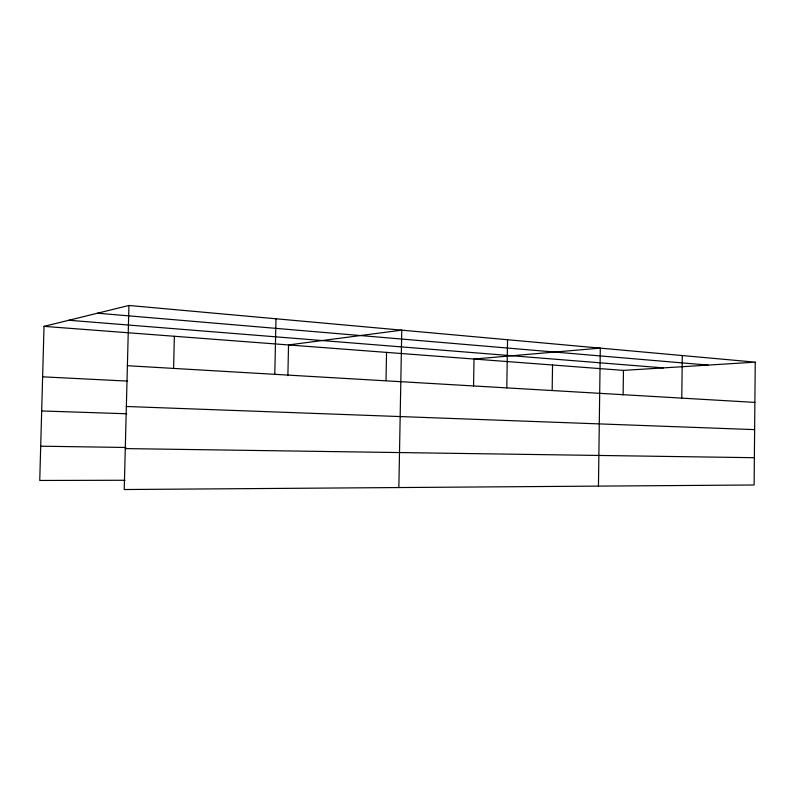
<?xml version="1.0" encoding="UTF-8"?>
<svg xmlns="http://www.w3.org/2000/svg" width="795" height="795" viewBox="0 0 795 795"><rect width="100%" height="100%" fill="white"/><g stroke="black" fill="none" stroke-linecap="round" stroke-linejoin="round"><path stroke-width="1.19" d="M755.25 362.152L754.117 484.99L124.229 489.531L128.939 305.469L755.25 362.152L623.449 370.391L44.023 326.367L39.75 480.458L125.103 480.26M681.792 398.126L682.269 355.544M623.131 394.966L623.449 370.391M552.167 390.365L552.545 365.004M598.456 486.113L600.295 348.121L474.009 359.032L473.562 386.161M506.793 387.89L507.548 339.733M386.012 380.596L386.539 352.384M398.861 487.554L401.763 330.154L288.535 344.941L287.879 375.637M274.792 374.326L276.004 318.775M173.588 368.512L174.373 336.265M44.023 326.367L128.939 305.469M40.704 446.194L125.938 447.476M125.282 448.589L754.366 457.701M41.678 410.955L126.802 413.768M126.355 406.484L754.624 429.618M42.632 376.82L127.637 381.103M127.399 365.71L754.882 402.399M68.817 320.256L663.467 367.886M97.487 313.2L708.126 365.094"/></g></svg>
